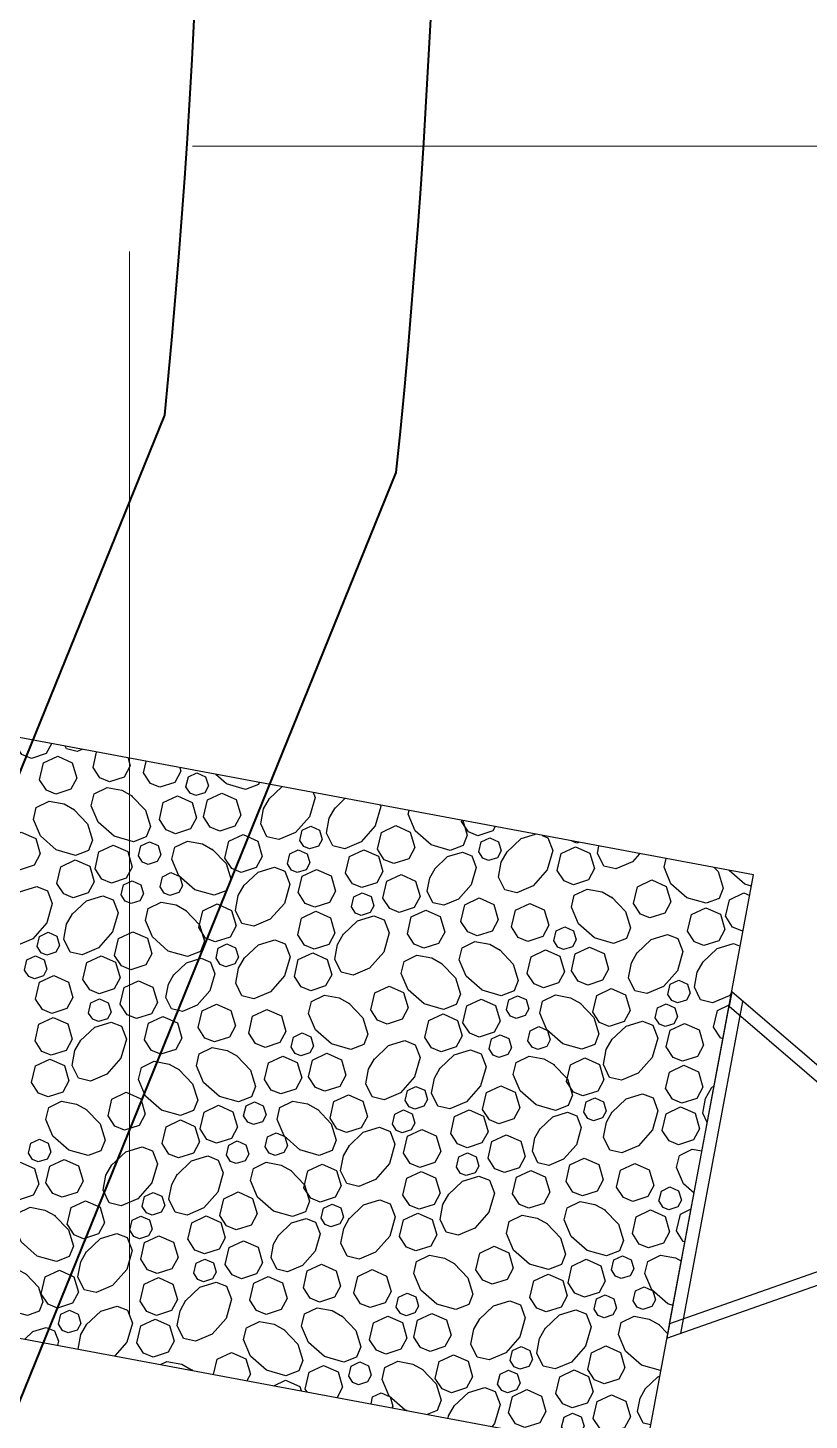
# Model space of a CAD drawing. Header units: feet. Extents: x 10084 to 13321, y 3329 to 8503.
# Drawn here: x 10571.45 to 10584.68, y 5733.15 to 5756.74 of the extents above; entities that cross this region are included whole.
import ezdxf

# ---------------------------------------------------------------- set-up
doc = ezdxf.new("R2010")
doc.units = ezdxf.units.FT
doc.header["$LTSCALE"] = 40
doc.header["$MEASUREMENT"] = 0
doc.linetypes.add('DASHED', pattern=[0.75, 0.5, -0.25])
doc.linetypes.add('HIDDEN', pattern=[0.375, 0.25, -0.125])
for name, color, linetype in [('GRID', 254, 'DASHED'), ('INLET', 4, 'Continuous'), ('Level 1', 7, 'Continuous'), ('LOT', 7, 'Continuous'), ('STORM', 2, 'Continuous')]:
    doc.layers.add(name, color=color, linetype=linetype)

msp = doc.modelspace()

# ---------------------------------------------------------------- linework, layer by layer
at = {"layer": 'GRID', "color": 252, "linetype": 'HIDDEN', "lineweight": 0, "ltscale": 1.8}
for p, q in [((10573.317, 3736.955), (10572.977, 8415.381)), ((10169.237, 5754.74), (13236.209, 5754.74))]:
    msp.add_line(p, q, dxfattribs=at)
at = {"layer": 'INLET', "color": 5}
msp.add_line((10582.508, 5734.621), (10583.561, 5740.248), dxfattribs=at)
at = {"layer": 'INLET', "color": 5, "flags": 128}
msp.add_lwpolyline([(10582.32, 5734.782), (10582.274, 5734.539), (10585.546, 5735.691), (10585.828, 5735.639), (10586.288, 5738.1), (10586.007, 5738.152), (10583.373, 5740.41), (10583.327, 5740.166), (10585.961, 5737.909), (10585.592, 5735.935), (10582.32, 5734.782), (10583.327, 5740.166)], dxfattribs=at)
at = {"layer": 'Level 1', "color": 5, "linetype": 'Continuous', "lineweight": 40}
for p, q in [((10562.738, 5722.982), (10573.768, 5750.179)), ((10566.735, 5722.194), (10577.69, 5749.208))]:
    msp.add_line(p, q, dxfattribs=at)
for radius, start, end in [(145, 354.1335, 11.8312), (141, 354.36345, 11.80885)]:
    msp.add_arc((10433.45, 5764.028), radius, start, end, dxfattribs=at)
at = {"layer": 'LOT', "color": 7}
msp.add_arc((10433.45, 5764.028), 160, 331.76343, 12.6579, dxfattribs=at)
at = {"layer": 'STORM', "color": 5, "flags": 128}
msp.add_lwpolyline([(10564.084, 5746.066), (10562.245, 5736.237), (10581.904, 5732.559), (10583.743, 5742.389)], close=True, dxfattribs=at)
for points in [[(10571.852, 5744.613), (10571.761, 5744.445), (10571.509, 5744.363), (10571.348, 5744.429), (10571.232, 5744.606)], [(10572.368, 5744.517), (10572.287, 5744.482), (10572.103, 5744.526), (10572.082, 5744.57)], [(10572.554, 5744.21), (10572.614, 5744.471)], [(10571.647, 5744.002), (10571.713, 5744.287), (10571.956, 5744.401), (10572.202, 5744.292), (10572.278, 5744.03), (10572.176, 5743.841), (10571.923, 5743.759), (10571.763, 5743.824), (10571.647, 5744.002)], [(10573.146, 5744.371), (10573.185, 5744.239), (10573.083, 5744.049), (10572.83, 5743.968), (10572.669, 5744.033), (10572.554, 5744.21)], [(10573.409, 5744.118), (10573.455, 5744.313)], [(10574.023, 5744.207), (10574.041, 5744.146), (10573.939, 5743.956), (10573.686, 5743.875), (10573.525, 5743.94), (10573.409, 5744.118)], [(10574.128, 5743.88), (10574.168, 5744.05), (10574.314, 5744.12), (10574.461, 5744.054), (10574.507, 5743.897), (10574.446, 5743.783), (10574.294, 5743.734), (10574.198, 5743.773), (10574.128, 5743.88)], [(10575.37, 5743.955), (10575.357, 5743.924), (10575.138, 5743.84), (10574.813, 5743.933), (10574.633, 5744.093)], [(10573.208, 5743.733), (10573.441, 5743.489), (10573.526, 5743.211), (10573.456, 5743.035), (10573.237, 5742.952), (10572.912, 5743.045), (10572.643, 5743.283), (10572.524, 5743.562), (10572.572, 5743.766), (10572.791, 5743.872), (10573.043, 5743.825), (10573.22, 5743.725)], [(10574.424, 5743.376), (10574.49, 5743.661), (10574.733, 5743.776), (10574.979, 5743.666), (10575.056, 5743.405), (10574.953, 5743.215), (10574.701, 5743.133), (10574.54, 5743.199), (10574.424, 5743.376)], [(10576.283, 5743.785), (10576.314, 5743.702), (10576.221, 5743.377), (10575.982, 5743.107), (10575.703, 5742.989), (10575.499, 5743.037), (10575.394, 5743.255), (10575.441, 5743.508), (10575.541, 5743.685)], [(10575.532, 5743.673), (10575.753, 5743.884)], [(10572.226, 5743.501), (10572.46, 5743.257), (10572.545, 5742.979), (10572.475, 5742.803), (10572.256, 5742.72), (10571.932, 5742.813), (10571.662, 5743.051), (10571.543, 5743.331), (10571.591, 5743.534), (10571.809, 5743.64), (10572.062, 5743.592), (10572.238, 5743.493)], [(10573.677, 5743.33), (10573.743, 5743.615), (10573.986, 5743.73), (10574.231, 5743.62), (10574.308, 5743.359), (10574.206, 5743.169), (10573.953, 5743.087), (10573.792, 5743.153), (10573.677, 5743.33)], [(10577.419, 5743.572), (10577.429, 5743.547), (10577.335, 5743.222), (10577.097, 5742.952), (10576.818, 5742.833), (10576.614, 5742.882), (10576.508, 5743.1), (10576.556, 5743.353), (10576.655, 5743.529)], [(10576.647, 5743.517), (10576.821, 5743.684)], [(10578.818, 5743.31), (10578.893, 5743.066), (10578.824, 5742.89), (10578.605, 5742.806), (10578.28, 5742.9), (10578.01, 5743.138), (10577.891, 5743.417), (10577.906, 5743.481)], [(10578.795, 5743.297), (10578.799, 5743.314)], [(10579.363, 5743.208), (10579.324, 5743.136), (10579.072, 5743.054), (10578.911, 5743.119), (10578.795, 5743.297)], [(10571.027, 5742.716), (10571.093, 5743.001), (10571.336, 5743.116), (10571.582, 5743.006), (10571.658, 5742.745), (10571.556, 5742.555), (10571.303, 5742.473), (10571.142, 5742.539), (10571.027, 5742.717)], [(10574.788, 5742.675), (10574.854, 5742.96), (10575.098, 5743.074), (10575.343, 5742.965), (10575.419, 5742.704), (10575.317, 5742.514), (10575.065, 5742.432), (10574.904, 5742.497), (10574.788, 5742.675)], [(10576.057, 5742.976), (10576.097, 5743.147), (10576.243, 5743.216), (10576.39, 5743.15), (10576.436, 5742.993), (10576.375, 5742.879), (10576.223, 5742.831), (10576.127, 5742.87), (10576.058, 5742.976)], [(10577.37, 5742.825), (10577.437, 5743.11), (10577.68, 5743.225), (10577.925, 5743.115), (10578.002, 5742.854), (10577.9, 5742.664), (10577.647, 5742.583), (10577.486, 5742.648), (10577.371, 5742.825)], [(10580.16, 5743.059), (10580.258, 5743.021), (10580.342, 5742.802), (10580.248, 5742.477), (10580.01, 5742.207), (10579.73, 5742.088), (10579.527, 5742.137), (10579.421, 5742.355), (10579.469, 5742.607), (10579.568, 5742.784)], [(10579.559, 5742.772), (10579.805, 5743.005), (10580.049, 5743.08)], [(10572.587, 5742.495), (10572.654, 5742.78), (10572.897, 5742.895), (10573.142, 5742.785), (10573.219, 5742.524), (10573.117, 5742.334), (10572.864, 5742.253), (10572.703, 5742.318), (10572.588, 5742.495)], [(10573.324, 5742.713), (10573.364, 5742.884), (10573.51, 5742.953), (10573.657, 5742.887), (10573.703, 5742.731), (10573.642, 5742.617), (10573.49, 5742.568), (10573.393, 5742.607), (10573.324, 5742.713)], [(10574.573, 5742.827), (10574.806, 5742.582), (10574.891, 5742.305), (10574.822, 5742.128), (10574.603, 5742.045), (10574.278, 5742.138), (10574.008, 5742.376), (10573.889, 5742.655), (10573.938, 5742.859), (10574.156, 5742.965), (10574.408, 5742.917), (10574.585, 5742.818)], [(10579.087, 5742.779), (10579.127, 5742.95), (10579.272, 5743.019), (10579.42, 5742.953), (10579.466, 5742.796), (10579.404, 5742.682), (10579.253, 5742.634), (10579.156, 5742.673), (10579.087, 5742.779)], [(10580.415, 5742.468), (10580.481, 5742.753), (10580.725, 5742.868), (10580.97, 5742.758), (10581.047, 5742.497), (10580.944, 5742.307), (10580.692, 5742.225), (10580.531, 5742.291), (10580.415, 5742.468)], [(10580.785, 5742.942), (10580.748, 5742.931), (10580.662, 5742.965)], [(10581.811, 5742.75), (10581.689, 5742.611), (10581.41, 5742.493), (10581.206, 5742.541), (10581.1, 5742.759), (10581.123, 5742.879)], [(10571.943, 5742.246), (10572.009, 5742.53), (10572.252, 5742.645), (10572.497, 5742.536), (10572.574, 5742.274), (10572.472, 5742.084), (10572.219, 5742.003), (10572.058, 5742.068), (10571.943, 5742.246)], [(10575.845, 5742.576), (10575.885, 5742.747), (10576.031, 5742.816), (10576.178, 5742.75), (10576.224, 5742.593), (10576.163, 5742.479), (10576.011, 5742.43), (10575.914, 5742.469), (10575.845, 5742.576)], [(10576.832, 5742.419), (10576.898, 5742.703), (10577.141, 5742.818), (10577.387, 5742.708), (10577.463, 5742.447), (10577.361, 5742.257), (10577.108, 5742.176), (10576.947, 5742.241), (10576.832, 5742.419)], [(10578.339, 5742.49), (10578.559, 5742.7), (10578.809, 5742.777), (10578.967, 5742.714), (10579.043, 5742.517), (10578.959, 5742.225), (10578.744, 5741.982), (10578.493, 5741.875), (10578.309, 5741.919), (10578.214, 5742.115), (10578.257, 5742.342), (10578.347, 5742.501)], [(10583.077, 5742.514), (10583.142, 5742.446), (10583.227, 5742.168), (10583.157, 5741.992), (10582.938, 5741.909), (10582.613, 5742.002), (10582.343, 5742.24), (10582.225, 5742.52), (10582.26, 5742.666)], [(10573.689, 5742.189), (10573.728, 5742.36), (10573.874, 5742.429), (10574.022, 5742.363), (10574.068, 5742.206), (10574.006, 5742.092), (10573.855, 5742.044), (10573.758, 5742.083), (10573.689, 5742.189)], [(10575.105, 5742.204), (10575.35, 5742.437), (10575.627, 5742.522), (10575.803, 5742.452), (10575.887, 5742.233), (10575.794, 5741.908), (10575.556, 5741.639), (10575.276, 5741.52), (10575.073, 5741.569), (10574.967, 5741.787), (10575.014, 5742.039), (10575.114, 5742.216)], [(10576.031, 5742.085), (10576.098, 5742.369), (10576.341, 5742.484), (10576.586, 5742.375), (10576.663, 5742.113), (10576.561, 5741.923), (10576.308, 5741.842), (10576.147, 5741.907), (10576.032, 5742.085)], [(10577.463, 5741.997), (10577.53, 5742.282), (10577.773, 5742.396), (10578.018, 5742.287), (10578.095, 5742.026), (10577.993, 5741.836), (10577.74, 5741.754), (10577.579, 5741.82), (10577.464, 5741.997)], [(10583.708, 5742.201), (10583.594, 5742.234), (10583.331, 5742.466)], [(10571.082, 5741.874), (10571.326, 5742.108), (10571.603, 5742.193), (10571.78, 5742.123), (10571.863, 5741.904), (10571.77, 5741.579), (10571.532, 5741.309), (10571.253, 5741.191), (10571.049, 5741.239), (10570.943, 5741.457), (10570.991, 5741.71), (10571.09, 5741.886)], [(10573.031, 5742.051), (10573.071, 5742.222), (10573.216, 5742.291), (10573.363, 5742.225), (10573.409, 5742.068), (10573.348, 5741.954), (10573.197, 5741.905), (10573.1, 5741.944), (10573.031, 5742.051)], [(10581.34, 5742.013), (10581.573, 5741.768), (10581.658, 5741.491), (10581.588, 5741.314), (10581.37, 5741.231), (10581.045, 5741.324), (10580.775, 5741.562), (10580.656, 5741.842), (10580.705, 5742.046), (10580.923, 5742.151), (10581.175, 5742.104), (10581.352, 5742.004)], [(10581.709, 5741.905), (10581.775, 5742.19), (10582.018, 5742.305), (10582.263, 5742.196), (10582.34, 5741.934), (10582.238, 5741.744), (10581.985, 5741.663), (10581.824, 5741.728), (10581.709, 5741.905)], [(10572.196, 5741.719), (10572.441, 5741.952), (10572.718, 5742.037), (10572.895, 5741.968), (10572.978, 5741.749), (10572.885, 5741.424), (10572.647, 5741.154), (10572.367, 5741.035), (10572.164, 5741.084), (10572.058, 5741.302), (10572.105, 5741.554), (10572.205, 5741.731)], [(10574.124, 5741.79), (10574.358, 5741.545), (10574.443, 5741.268), (10574.373, 5741.092), (10574.154, 5741.008), (10573.829, 5741.101), (10573.559, 5741.34), (10573.441, 5741.619), (10573.489, 5741.823), (10573.707, 5741.928), (10573.96, 5741.881), (10574.137, 5741.781)], [(10574.345, 5741.499), (10574.411, 5741.783), (10574.654, 5741.898), (10574.899, 5741.789), (10574.976, 5741.527), (10574.874, 5741.337), (10574.621, 5741.256), (10574.46, 5741.321), (10574.345, 5741.499)], [(10576.93, 5741.848), (10576.969, 5742.019), (10577.115, 5742.088), (10577.263, 5742.022), (10577.308, 5741.865), (10577.247, 5741.751), (10577.095, 5741.702), (10576.999, 5741.742), (10576.93, 5741.848)], [(10578.785, 5741.601), (10578.851, 5741.886), (10579.094, 5742.001), (10579.34, 5741.891), (10579.416, 5741.63), (10579.314, 5741.44), (10579.061, 5741.358), (10578.901, 5741.424), (10578.785, 5741.601)], [(10579.641, 5741.508), (10579.707, 5741.793), (10579.95, 5741.908), (10580.195, 5741.798), (10580.272, 5741.537), (10580.17, 5741.347), (10579.917, 5741.265), (10579.756, 5741.331), (10579.641, 5741.508)], [(10583.269, 5741.684), (10583.335, 5741.969), (10583.579, 5742.084), (10583.677, 5742.04)], [(10576.021, 5741.375), (10576.087, 5741.66), (10576.33, 5741.774), (10576.576, 5741.665), (10576.652, 5741.404), (10576.55, 5741.213), (10576.297, 5741.132), (10576.137, 5741.198), (10576.021, 5741.375)], [(10576.788, 5741.378), (10577.033, 5741.611), (10577.31, 5741.696), (10577.486, 5741.627), (10577.57, 5741.408), (10577.477, 5741.083), (10577.238, 5740.813), (10576.959, 5740.694), (10576.755, 5740.743), (10576.65, 5740.961), (10576.697, 5741.213), (10576.797, 5741.39)], [(10577.878, 5741.393), (10577.944, 5741.678), (10578.188, 5741.792), (10578.433, 5741.683), (10578.51, 5741.421), (10578.407, 5741.231), (10578.155, 5741.15), (10577.994, 5741.215), (10577.878, 5741.393)], [(10582.624, 5741.435), (10582.69, 5741.72), (10582.934, 5741.834), (10583.179, 5741.725), (10583.255, 5741.463), (10583.154, 5741.273), (10582.901, 5741.192), (10582.74, 5741.257), (10582.625, 5741.435)], [(10583.567, 5741.448), (10583.545, 5741.441), (10583.385, 5741.507), (10583.27, 5741.684)], [(10571.607, 5741.178), (10571.647, 5741.349), (10571.792, 5741.418), (10571.94, 5741.352), (10571.986, 5741.195), (10571.924, 5741.081), (10571.773, 5741.032), (10571.676, 5741.072), (10571.607, 5741.178)], [(10572.92, 5741.027), (10572.986, 5741.312), (10573.229, 5741.426), (10573.475, 5741.317), (10573.551, 5741.056), (10573.449, 5740.866), (10573.196, 5740.784), (10573.036, 5740.85), (10572.92, 5741.027)], [(10580.359, 5741.271), (10580.399, 5741.441), (10580.545, 5741.51), (10580.692, 5741.445), (10580.738, 5741.288), (10580.677, 5741.174), (10580.525, 5741.125), (10580.429, 5741.164), (10580.36, 5741.271)], [(10574.637, 5740.981), (10574.676, 5741.152), (10574.822, 5741.221), (10574.969, 5741.155), (10575.015, 5740.998), (10574.954, 5740.884), (10574.802, 5740.835), (10574.706, 5740.875), (10574.637, 5740.981)], [(10575.109, 5740.974), (10575.354, 5741.207), (10575.631, 5741.292), (10575.807, 5741.222), (10575.891, 5741.003), (10575.798, 5740.678), (10575.56, 5740.408), (10575.28, 5740.29), (10575.076, 5740.339), (10574.971, 5740.557), (10575.018, 5740.809), (10575.118, 5740.986)], [(10579.439, 5741.124), (10579.672, 5740.879), (10579.757, 5740.602), (10579.688, 5740.426), (10579.469, 5740.342), (10579.144, 5740.436), (10578.874, 5740.674), (10578.755, 5740.953), (10578.804, 5741.157), (10579.022, 5741.263), (10579.274, 5741.215), (10579.451, 5741.115)], [(10581.763, 5741.063), (10582.008, 5741.297), (10582.285, 5741.382), (10582.461, 5741.312), (10582.545, 5741.093), (10582.452, 5740.768), (10582.214, 5740.498), (10581.934, 5740.38), (10581.73, 5740.428), (10581.625, 5740.646), (10581.672, 5740.899), (10581.772, 5741.075)], [(10582.878, 5740.908), (10583.123, 5741.141), (10583.4, 5741.226), (10583.517, 5741.181)], [(10571.395, 5740.778), (10571.435, 5740.949), (10571.58, 5741.017), (10571.728, 5740.952), (10571.773, 5740.795), (10571.712, 5740.681), (10571.56, 5740.632), (10571.464, 5740.671), (10571.395, 5740.778)], [(10572.381, 5740.62), (10572.448, 5740.905), (10572.691, 5741.02), (10572.936, 5740.91), (10573.013, 5740.649), (10572.911, 5740.459), (10572.658, 5740.378), (10572.497, 5740.443), (10572.381, 5740.62)], [(10573.914, 5740.69), (10574.135, 5740.9), (10574.384, 5740.977), (10574.542, 5740.914), (10574.618, 5740.717), (10574.534, 5740.424), (10574.319, 5740.182), (10574.068, 5740.075), (10573.885, 5740.119), (10573.789, 5740.315), (10573.832, 5740.542), (10573.922, 5740.701)], [(10575.965, 5740.67), (10576.031, 5740.955), (10576.274, 5741.07), (10576.52, 5740.96), (10576.596, 5740.699), (10576.494, 5740.509), (10576.241, 5740.427), (10576.08, 5740.493), (10575.965, 5740.67)], [(10578.458, 5740.892), (10578.691, 5740.647), (10578.776, 5740.37), (10578.707, 5740.194), (10578.488, 5740.11), (10578.163, 5740.204), (10577.893, 5740.442), (10577.774, 5740.721), (10577.823, 5740.925), (10578.041, 5741.031), (10578.293, 5740.983), (10578.47, 5740.883)], [(10579.908, 5740.721), (10579.974, 5741.005), (10580.218, 5741.12), (10580.463, 5741.011), (10580.539, 5740.75), (10580.437, 5740.56), (10580.184, 5740.478), (10580.023, 5740.543), (10579.908, 5740.721)], [(10580.656, 5740.767), (10580.722, 5741.051), (10580.965, 5741.166), (10581.21, 5741.057), (10581.287, 5740.795), (10581.185, 5740.606), (10580.932, 5740.524), (10580.771, 5740.59), (10580.656, 5740.767)], [(10583.369, 5740.389), (10583.328, 5740.343), (10583.049, 5740.224), (10582.845, 5740.273), (10582.74, 5740.491), (10582.787, 5740.743), (10582.887, 5740.92)], [(10571.581, 5740.286), (10571.648, 5740.571), (10571.891, 5740.686), (10572.136, 5740.576), (10572.212, 5740.315), (10572.11, 5740.125), (10571.857, 5740.044), (10571.697, 5740.109), (10571.581, 5740.286)], [(10573.013, 5740.199), (10573.079, 5740.483), (10573.323, 5740.598), (10573.568, 5740.489), (10573.644, 5740.227), (10573.542, 5740.037), (10573.29, 5739.956), (10573.129, 5740.021), (10573.013, 5740.199)], [(10577.258, 5740.107), (10577.325, 5740.392), (10577.568, 5740.506), (10577.813, 5740.397), (10577.889, 5740.136), (10577.788, 5739.946), (10577.535, 5739.864), (10577.374, 5739.93), (10577.259, 5740.107)], [(10581.019, 5740.066), (10581.086, 5740.35), (10581.329, 5740.465), (10581.574, 5740.356), (10581.65, 5740.094), (10581.549, 5739.904), (10581.296, 5739.823), (10581.135, 5739.888), (10581.02, 5740.066)], [(10582.289, 5740.367), (10582.328, 5740.538), (10582.474, 5740.606), (10582.622, 5740.541), (10582.667, 5740.384), (10582.606, 5740.27), (10582.455, 5740.221), (10582.358, 5740.261), (10582.289, 5740.367)], [(10572.479, 5740.05), (10572.519, 5740.221), (10572.665, 5740.29), (10572.812, 5740.224), (10572.858, 5740.067), (10572.797, 5739.953), (10572.645, 5739.904), (10572.549, 5739.944), (10572.479, 5740.05)], [(10576.889, 5740.215), (10577.123, 5739.97), (10577.208, 5739.693), (10577.138, 5739.516), (10576.919, 5739.433), (10576.594, 5739.526), (10576.324, 5739.764), (10576.206, 5740.044), (10576.254, 5740.247), (10576.472, 5740.353), (10576.725, 5740.306), (10576.902, 5740.206)], [(10578.819, 5739.886), (10578.885, 5740.171), (10579.128, 5740.285), (10579.373, 5740.176), (10579.45, 5739.915), (10579.348, 5739.725), (10579.095, 5739.643), (10578.934, 5739.709), (10578.819, 5739.886)], [(10579.556, 5740.104), (10579.595, 5740.275), (10579.741, 5740.344), (10579.888, 5740.278), (10579.934, 5740.121), (10579.873, 5740.007), (10579.721, 5739.959), (10579.625, 5739.997), (10579.556, 5740.104)], [(10580.804, 5740.217), (10581.037, 5739.973), (10581.122, 5739.695), (10581.053, 5739.519), (10580.834, 5739.436), (10580.509, 5739.529), (10580.239, 5739.767), (10580.12, 5740.046), (10580.169, 5740.25), (10580.387, 5740.356), (10580.639, 5740.308), (10580.816, 5740.209)], [(10573.428, 5739.595), (10573.494, 5739.879), (10573.737, 5739.994), (10573.983, 5739.884), (10574.059, 5739.623), (10573.957, 5739.433), (10573.704, 5739.351), (10573.543, 5739.417), (10573.428, 5739.595)], [(10574.335, 5739.803), (10574.401, 5740.088), (10574.644, 5740.202), (10574.889, 5740.093), (10574.966, 5739.832), (10574.864, 5739.641), (10574.611, 5739.56), (10574.45, 5739.626), (10574.335, 5739.803)], [(10575.19, 5739.71), (10575.257, 5739.995), (10575.499, 5740.109), (10575.745, 5740), (10575.821, 5739.739), (10575.719, 5739.549), (10575.467, 5739.467), (10575.306, 5739.533), (10575.19, 5739.71)], [(10578.174, 5739.637), (10578.24, 5739.921), (10578.483, 5740.036), (10578.729, 5739.926), (10578.805, 5739.665), (10578.703, 5739.475), (10578.45, 5739.394), (10578.289, 5739.459), (10578.174, 5739.636)], [(10582.076, 5739.967), (10582.116, 5740.138), (10582.262, 5740.206), (10582.409, 5740.141), (10582.455, 5739.984), (10582.394, 5739.87), (10582.242, 5739.821), (10582.146, 5739.86), (10582.077, 5739.967)], [(10583.063, 5739.809), (10583.129, 5740.094), (10583.331, 5740.189)], [(10571.571, 5739.577), (10571.637, 5739.861), (10571.88, 5739.976), (10572.125, 5739.867), (10572.202, 5739.605), (10572.1, 5739.415), (10571.847, 5739.334), (10571.686, 5739.399), (10571.571, 5739.577)], [(10572.338, 5739.58), (10572.583, 5739.813), (10572.86, 5739.898), (10573.036, 5739.829), (10573.119, 5739.609), (10573.026, 5739.285), (10572.788, 5739.015), (10572.509, 5738.896), (10572.305, 5738.945), (10572.199, 5739.163), (10572.247, 5739.415), (10572.347, 5739.592)], [(10579.92, 5739.58), (10579.96, 5739.751), (10580.106, 5739.82), (10580.253, 5739.754), (10580.299, 5739.597), (10580.238, 5739.483), (10580.086, 5739.434), (10579.99, 5739.473), (10579.92, 5739.58)], [(10581.336, 5739.594), (10581.582, 5739.828), (10581.858, 5739.913), (10582.035, 5739.843), (10582.118, 5739.624), (10582.025, 5739.299), (10581.787, 5739.029), (10581.507, 5738.911), (10581.304, 5738.959), (10581.198, 5739.177), (10581.246, 5739.43), (10581.345, 5739.607)], [(10582.263, 5739.475), (10582.329, 5739.76), (10582.572, 5739.875), (10582.818, 5739.766), (10582.894, 5739.504), (10582.792, 5739.314), (10582.539, 5739.233), (10582.378, 5739.298), (10582.263, 5739.475)], [(10583.224, 5739.614), (10583.179, 5739.632), (10583.063, 5739.809)], [(10575.909, 5739.472), (10575.949, 5739.643), (10576.095, 5739.712), (10576.242, 5739.646), (10576.288, 5739.489), (10576.227, 5739.375), (10576.075, 5739.327), (10575.978, 5739.366), (10575.909, 5739.472)], [(10577.313, 5739.265), (10577.558, 5739.498), (10577.835, 5739.584), (10578.011, 5739.514), (10578.095, 5739.295), (10578.001, 5738.97), (10577.763, 5738.7), (10577.484, 5738.582), (10577.28, 5738.63), (10577.174, 5738.848), (10577.222, 5739.1), (10577.322, 5739.277)], [(10579.262, 5739.441), (10579.302, 5739.612), (10579.448, 5739.681), (10579.595, 5739.616), (10579.641, 5739.459), (10579.579, 5739.345), (10579.428, 5739.296), (10579.332, 5739.335), (10579.262, 5739.441)], [(10574.988, 5739.326), (10575.222, 5739.081), (10575.307, 5738.804), (10575.237, 5738.628), (10575.018, 5738.544), (10574.693, 5738.637), (10574.423, 5738.876), (10574.305, 5739.155), (10574.353, 5739.359), (10574.571, 5739.464), (10574.824, 5739.417), (10575.001, 5739.317)], [(10575.458, 5738.923), (10575.524, 5739.207), (10575.767, 5739.322), (10576.012, 5739.213), (10576.089, 5738.951), (10575.987, 5738.761), (10575.734, 5738.68), (10575.573, 5738.745), (10575.458, 5738.923)], [(10576.205, 5738.969), (10576.271, 5739.253), (10576.514, 5739.368), (10576.76, 5739.259), (10576.836, 5738.997), (10576.734, 5738.807), (10576.481, 5738.726), (10576.321, 5738.791), (10576.205, 5738.969)], [(10578.428, 5739.11), (10578.673, 5739.343), (10578.95, 5739.428), (10579.126, 5739.359), (10579.21, 5739.139), (10579.116, 5738.814), (10578.878, 5738.545), (10578.599, 5738.426), (10578.395, 5738.475), (10578.289, 5738.693), (10578.337, 5738.945), (10578.436, 5739.122)], [(10580.355, 5739.181), (10580.589, 5738.936), (10580.674, 5738.659), (10580.604, 5738.482), (10580.386, 5738.399), (10580.06, 5738.492), (10579.791, 5738.731), (10579.672, 5739.01), (10579.72, 5739.213), (10579.939, 5739.319), (10580.191, 5739.272), (10580.368, 5739.172)], [(10580.576, 5738.89), (10580.642, 5739.174), (10580.886, 5739.289), (10581.131, 5739.18), (10581.207, 5738.918), (10581.105, 5738.728), (10580.852, 5738.646), (10580.692, 5738.712), (10580.576, 5738.89)], [(10571.514, 5738.872), (10571.581, 5739.156), (10571.824, 5739.271), (10572.069, 5739.162), (10572.146, 5738.9), (10572.043, 5738.711), (10571.791, 5738.629), (10571.63, 5738.695), (10571.514, 5738.872)], [(10574.007, 5739.094), (10574.241, 5738.849), (10574.326, 5738.572), (10574.256, 5738.396), (10574.037, 5738.312), (10573.712, 5738.406), (10573.442, 5738.644), (10573.324, 5738.923), (10573.372, 5739.127), (10573.59, 5739.233), (10573.843, 5739.185), (10574.02, 5739.085)], [(10582.252, 5738.766), (10582.319, 5739.05), (10582.562, 5739.165), (10582.807, 5739.056), (10582.884, 5738.794), (10582.781, 5738.604), (10582.529, 5738.523), (10582.368, 5738.588), (10582.253, 5738.766)], [(10579.151, 5738.418), (10579.218, 5738.702), (10579.461, 5738.817), (10579.706, 5738.708), (10579.783, 5738.446), (10579.681, 5738.257), (10579.428, 5738.175), (10579.267, 5738.24), (10579.152, 5738.418)], [(10583.019, 5738.769), (10583.076, 5738.822)], [(10572.808, 5738.309), (10572.874, 5738.593), (10573.117, 5738.708), (10573.363, 5738.599), (10573.439, 5738.338), (10573.337, 5738.147), (10573.084, 5738.066), (10572.923, 5738.131), (10572.808, 5738.309)], [(10576.569, 5738.267), (10576.635, 5738.552), (10576.878, 5738.667), (10577.124, 5738.557), (10577.2, 5738.296), (10577.098, 5738.106), (10576.845, 5738.025), (10576.684, 5738.09), (10576.569, 5738.267)], [(10577.838, 5738.569), (10577.878, 5738.74), (10578.024, 5738.808), (10578.171, 5738.743), (10578.217, 5738.586), (10578.156, 5738.472), (10578.004, 5738.423), (10577.908, 5738.462), (10577.838, 5738.569)], [(10580.868, 5738.372), (10580.908, 5738.543), (10581.053, 5738.611), (10581.201, 5738.546), (10581.247, 5738.389), (10581.185, 5738.275), (10581.033, 5738.226), (10580.937, 5738.266), (10580.868, 5738.372)], [(10581.341, 5738.364), (10581.585, 5738.597), (10581.862, 5738.683), (10582.039, 5738.613), (10582.122, 5738.394), (10582.029, 5738.069), (10581.791, 5737.799), (10581.511, 5737.681), (10581.308, 5737.729), (10581.202, 5737.947), (10581.249, 5738.2), (10581.349, 5738.377)], [(10582.958, 5738.193), (10582.881, 5738.352), (10582.929, 5738.604), (10583.028, 5738.781)], [(10572.439, 5738.416), (10572.672, 5738.172), (10572.757, 5737.894), (10572.688, 5737.718), (10572.469, 5737.635), (10572.144, 5737.728), (10571.874, 5737.966), (10571.755, 5738.245), (10571.804, 5738.449), (10572.022, 5738.555), (10572.274, 5738.507), (10572.451, 5738.408)], [(10574.368, 5738.088), (10574.434, 5738.372), (10574.678, 5738.487), (10574.923, 5738.378), (10575, 5738.116), (10574.898, 5737.926), (10574.645, 5737.845), (10574.484, 5737.91), (10574.369, 5738.088)], [(10575.105, 5738.306), (10575.145, 5738.477), (10575.291, 5738.546), (10575.438, 5738.48), (10575.484, 5738.323), (10575.423, 5738.209), (10575.271, 5738.16), (10575.174, 5738.199), (10575.105, 5738.306)], [(10576.353, 5738.419), (10576.587, 5738.174), (10576.672, 5737.897), (10576.603, 5737.721), (10576.383, 5737.637), (10576.058, 5737.731), (10575.789, 5737.969), (10575.67, 5738.248), (10575.719, 5738.452), (10575.937, 5738.558), (10576.189, 5738.51), (10576.366, 5738.41)], [(10577.626, 5738.169), (10577.666, 5738.339), (10577.812, 5738.408), (10577.959, 5738.342), (10578.005, 5738.186), (10577.943, 5738.072), (10577.792, 5738.023), (10577.695, 5738.062), (10577.626, 5738.169)], [(10578.613, 5738.011), (10578.679, 5738.296), (10578.922, 5738.41), (10579.167, 5738.301), (10579.244, 5738.039), (10579.142, 5737.85), (10578.889, 5737.768), (10578.728, 5737.834), (10578.613, 5738.011)], [(10580.12, 5738.083), (10580.34, 5738.293), (10580.59, 5738.369), (10580.748, 5738.307), (10580.824, 5738.11), (10580.74, 5737.817), (10580.525, 5737.574), (10580.274, 5737.467), (10580.09, 5737.511), (10579.995, 5737.707), (10580.038, 5737.935), (10580.128, 5738.094)], [(10582.196, 5738.061), (10582.262, 5738.345), (10582.505, 5738.46), (10582.751, 5738.351), (10582.827, 5738.09), (10582.725, 5737.899), (10582.472, 5737.818), (10582.311, 5737.883), (10582.196, 5738.061)], [(10573.723, 5737.838), (10573.79, 5738.123), (10574.033, 5738.238), (10574.278, 5738.128), (10574.355, 5737.867), (10574.253, 5737.677), (10574, 5737.595), (10573.839, 5737.661), (10573.724, 5737.838)], [(10576.886, 5737.796), (10577.131, 5738.03), (10577.408, 5738.114), (10577.584, 5738.045), (10577.668, 5737.826), (10577.575, 5737.501), (10577.336, 5737.231), (10577.057, 5737.113), (10576.853, 5737.161), (10576.748, 5737.379), (10576.795, 5737.631), (10576.895, 5737.808)], [(10571.459, 5737.674), (10571.499, 5737.845), (10571.645, 5737.914), (10571.791, 5737.848), (10571.837, 5737.691), (10571.776, 5737.577), (10571.624, 5737.528), (10571.528, 5737.568), (10571.459, 5737.674)], [(10574.812, 5737.643), (10574.852, 5737.814), (10574.997, 5737.883), (10575.144, 5737.817), (10575.191, 5737.66), (10575.129, 5737.546), (10574.977, 5737.498), (10574.881, 5737.537), (10574.812, 5737.643)], [(10575.47, 5737.782), (10575.51, 5737.953), (10575.655, 5738.021), (10575.803, 5737.956), (10575.849, 5737.799), (10575.787, 5737.685), (10575.636, 5737.636), (10575.539, 5737.675), (10575.47, 5737.782)], [(10577.812, 5737.677), (10577.879, 5737.962), (10578.122, 5738.077), (10578.367, 5737.967), (10578.444, 5737.706), (10578.342, 5737.516), (10578.089, 5737.434), (10577.928, 5737.5), (10577.812, 5737.677)], [(10579.244, 5737.59), (10579.311, 5737.874), (10579.554, 5737.989), (10579.799, 5737.88), (10579.876, 5737.618), (10579.774, 5737.428), (10579.521, 5737.347), (10579.36, 5737.412), (10579.245, 5737.59)], [(10572.862, 5737.467), (10573.107, 5737.7), (10573.384, 5737.785), (10573.56, 5737.716), (10573.644, 5737.496), (10573.551, 5737.172), (10573.313, 5736.902), (10573.033, 5736.783), (10572.829, 5736.832), (10572.724, 5737.05), (10572.772, 5737.302), (10572.871, 5737.479)], [(10573.977, 5737.311), (10574.222, 5737.545), (10574.499, 5737.63), (10574.675, 5737.56), (10574.759, 5737.341), (10574.666, 5737.016), (10574.428, 5736.747), (10574.148, 5736.628), (10573.944, 5736.676), (10573.839, 5736.895), (10573.886, 5737.147), (10573.986, 5737.324)], [(10578.711, 5737.441), (10578.75, 5737.611), (10578.896, 5737.68), (10579.043, 5737.615), (10579.089, 5737.458), (10579.028, 5737.344), (10578.876, 5737.295), (10578.78, 5737.334), (10578.71, 5737.441)], [(10582.734, 5736.997), (10582.556, 5737.155), (10582.437, 5737.434), (10582.486, 5737.638), (10582.704, 5737.744), (10582.868, 5737.713)], [(10571.007, 5737.125), (10571.074, 5737.409), (10571.317, 5737.524), (10571.562, 5737.414), (10571.638, 5737.153), (10571.537, 5736.963), (10571.283, 5736.882), (10571.122, 5736.947), (10571.007, 5737.125)], [(10571.755, 5737.171), (10571.821, 5737.455), (10572.064, 5737.57), (10572.309, 5737.461), (10572.386, 5737.199), (10572.284, 5737.009), (10572.031, 5736.928), (10571.87, 5736.993), (10571.755, 5737.171)], [(10575.905, 5737.382), (10576.138, 5737.138), (10576.223, 5736.861), (10576.154, 5736.684), (10575.935, 5736.601), (10575.61, 5736.694), (10575.34, 5736.932), (10575.221, 5737.211), (10575.27, 5737.415), (10575.488, 5737.521), (10575.74, 5737.474), (10575.917, 5737.374)], [(10576.126, 5737.091), (10576.192, 5737.376), (10576.435, 5737.491), (10576.68, 5737.381), (10576.757, 5737.12), (10576.655, 5736.93), (10576.402, 5736.848), (10576.241, 5736.914), (10576.126, 5737.091)], [(10580.566, 5737.194), (10580.632, 5737.478), (10580.875, 5737.593), (10581.121, 5737.484), (10581.197, 5737.222), (10581.095, 5737.032), (10580.842, 5736.951), (10580.682, 5737.016), (10580.566, 5737.194)], [(10581.422, 5737.101), (10581.488, 5737.386), (10581.731, 5737.5), (10581.976, 5737.391), (10582.053, 5737.129), (10581.951, 5736.939), (10581.698, 5736.858), (10581.537, 5736.923), (10581.422, 5737.101)], [(10577.802, 5736.967), (10577.868, 5737.252), (10578.111, 5737.367), (10578.357, 5737.257), (10578.433, 5736.996), (10578.331, 5736.806), (10578.078, 5736.725), (10577.917, 5736.79), (10577.802, 5736.967)], [(10578.569, 5736.97), (10578.814, 5737.204), (10579.091, 5737.289), (10579.267, 5737.219), (10579.351, 5737), (10579.258, 5736.675), (10579.019, 5736.405), (10578.74, 5736.287), (10578.536, 5736.335), (10578.431, 5736.553), (10578.478, 5736.806), (10578.578, 5736.982)], [(10579.659, 5736.985), (10579.725, 5737.27), (10579.969, 5737.385), (10580.214, 5737.275), (10580.29, 5737.014), (10580.188, 5736.824), (10579.936, 5736.742), (10579.775, 5736.807), (10579.659, 5736.985)], [(10573.388, 5736.771), (10573.427, 5736.941), (10573.573, 5737.01), (10573.72, 5736.945), (10573.767, 5736.788), (10573.706, 5736.674), (10573.554, 5736.625), (10573.457, 5736.664), (10573.388, 5736.771)], [(10574.701, 5736.62), (10574.767, 5736.904), (10575.01, 5737.019), (10575.256, 5736.91), (10575.332, 5736.648), (10575.23, 5736.458), (10574.977, 5736.377), (10574.816, 5736.442), (10574.701, 5736.62)], [(10582.14, 5736.863), (10582.18, 5737.034), (10582.326, 5737.103), (10582.473, 5737.037), (10582.519, 5736.88), (10582.458, 5736.766), (10582.306, 5736.717), (10582.21, 5736.757), (10582.141, 5736.863)], [(10571.903, 5736.621), (10572.137, 5736.376), (10572.222, 5736.099), (10572.152, 5735.923), (10571.933, 5735.839), (10571.608, 5735.932), (10571.338, 5736.171), (10571.22, 5736.45), (10571.268, 5736.654), (10571.486, 5736.759), (10571.738, 5736.712), (10571.916, 5736.612)], [(10572.118, 5736.469), (10572.185, 5736.754), (10572.428, 5736.868), (10572.673, 5736.759), (10572.75, 5736.498), (10572.648, 5736.308), (10572.395, 5736.226), (10572.234, 5736.292), (10572.119, 5736.469)], [(10576.417, 5736.574), (10576.457, 5736.744), (10576.603, 5736.813), (10576.75, 5736.747), (10576.796, 5736.591), (10576.735, 5736.477), (10576.583, 5736.428), (10576.487, 5736.467), (10576.417, 5736.574)], [(10576.89, 5736.566), (10577.135, 5736.799), (10577.412, 5736.885), (10577.588, 5736.815), (10577.672, 5736.596), (10577.579, 5736.271), (10577.34, 5736.001), (10577.061, 5735.882), (10576.857, 5735.931), (10576.752, 5736.149), (10576.799, 5736.401), (10576.899, 5736.578)], [(10581.219, 5736.717), (10581.453, 5736.472), (10581.538, 5736.195), (10581.469, 5736.019), (10581.25, 5735.935), (10580.925, 5736.028), (10580.655, 5736.266), (10580.536, 5736.546), (10580.585, 5736.749), (10580.803, 5736.855), (10581.055, 5736.808), (10581.232, 5736.708)], [(10581.689, 5736.314), (10581.755, 5736.598), (10581.998, 5736.713), (10582.244, 5736.604), (10582.32, 5736.342), (10582.218, 5736.152), (10581.965, 5736.071), (10581.804, 5736.136), (10581.689, 5736.313)], [(10582.436, 5736.359), (10582.503, 5736.644), (10582.684, 5736.73)], [(10573.175, 5736.37), (10573.215, 5736.541), (10573.361, 5736.61), (10573.508, 5736.544), (10573.554, 5736.388), (10573.493, 5736.274), (10573.341, 5736.224), (10573.245, 5736.264), (10573.176, 5736.37)], [(10574.162, 5736.213), (10574.229, 5736.498), (10574.472, 5736.612), (10574.717, 5736.503), (10574.794, 5736.241), (10574.692, 5736.051), (10574.439, 5735.97), (10574.278, 5736.035), (10574.163, 5736.213)], [(10575.695, 5736.282), (10575.915, 5736.493), (10576.165, 5736.569), (10576.323, 5736.506), (10576.399, 5736.31), (10576.315, 5736.017), (10576.1, 5735.774), (10575.849, 5735.667), (10575.665, 5735.711), (10575.57, 5735.907), (10575.613, 5736.134), (10575.703, 5736.294)], [(10577.746, 5736.263), (10577.812, 5736.547), (10578.055, 5736.662), (10578.3, 5736.553), (10578.377, 5736.291), (10578.275, 5736.101), (10578.022, 5736.02), (10577.861, 5736.085), (10577.746, 5736.263)], [(10580.239, 5736.485), (10580.472, 5736.24), (10580.557, 5735.963), (10580.487, 5735.787), (10580.269, 5735.703), (10579.944, 5735.796), (10579.674, 5736.035), (10579.555, 5736.314), (10579.604, 5736.518), (10579.822, 5736.623), (10580.074, 5736.576), (10580.251, 5736.476)], [(10572.436, 5735.998), (10572.681, 5736.231), (10572.958, 5736.316), (10573.134, 5736.247), (10573.218, 5736.028), (10573.124, 5735.703), (10572.886, 5735.433), (10572.607, 5735.314), (10572.403, 5735.363), (10572.297, 5735.581), (10572.345, 5735.833), (10572.445, 5736.01)], [(10573.362, 5735.879), (10573.428, 5736.164), (10573.671, 5736.278), (10573.917, 5736.169), (10573.993, 5735.907), (10573.891, 5735.718), (10573.638, 5735.636), (10573.478, 5735.701), (10573.362, 5735.879)], [(10582.579, 5736.171), (10582.552, 5736.182), (10582.436, 5736.359)], [(10574.794, 5735.791), (10574.86, 5736.076), (10575.103, 5736.191), (10575.349, 5736.081), (10575.425, 5735.82), (10575.323, 5735.63), (10575.07, 5735.548), (10574.91, 5735.614), (10574.794, 5735.791)], [(10579.039, 5735.7), (10579.105, 5735.984), (10579.349, 5736.099), (10579.594, 5735.99), (10579.671, 5735.728), (10579.568, 5735.538), (10579.316, 5735.457), (10579.155, 5735.522), (10579.039, 5735.7)], [(10571.419, 5735.626), (10571.629, 5735.406), (10571.706, 5735.157), (10571.644, 5734.998), (10571.446, 5734.923), (10571.154, 5735.007), (10570.911, 5735.221), (10570.804, 5735.473), (10570.848, 5735.656), (10571.044, 5735.751), (10571.271, 5735.708), (10571.431, 5735.618)], [(10574.26, 5735.643), (10574.3, 5735.813), (10574.446, 5735.882), (10574.593, 5735.816), (10574.639, 5735.66), (10574.578, 5735.546), (10574.426, 5735.497), (10574.33, 5735.536), (10574.26, 5735.642)], [(10576.116, 5735.396), (10576.182, 5735.68), (10576.425, 5735.795), (10576.67, 5735.685), (10576.747, 5735.424), (10576.645, 5735.234), (10576.392, 5735.153), (10576.231, 5735.218), (10576.116, 5735.395)], [(10578.67, 5735.807), (10578.903, 5735.562), (10578.988, 5735.285), (10578.919, 5735.109), (10578.7, 5735.025), (10578.375, 5735.118), (10578.105, 5735.357), (10577.986, 5735.636), (10578.035, 5735.84), (10578.253, 5735.945), (10578.506, 5735.898), (10578.682, 5735.798)], [(10580.6, 5735.478), (10580.666, 5735.763), (10580.909, 5735.878), (10581.154, 5735.768), (10581.231, 5735.507), (10581.129, 5735.317), (10580.876, 5735.236), (10580.715, 5735.301), (10580.6, 5735.479)], [(10581.336, 5735.697), (10581.376, 5735.867), (10581.522, 5735.936), (10581.669, 5735.871), (10581.715, 5735.714), (10581.654, 5735.6), (10581.502, 5735.551), (10581.406, 5735.59), (10581.336, 5735.697)], [(10582.379, 5735.096), (10582.29, 5735.121), (10582.02, 5735.36), (10581.901, 5735.639), (10581.95, 5735.843), (10582.168, 5735.948), (10582.42, 5735.901), (10582.519, 5735.845)], [(10571.675, 5735.293), (10571.741, 5735.578), (10571.985, 5735.692), (10572.23, 5735.583), (10572.307, 5735.322), (10572.204, 5735.132), (10571.952, 5735.05), (10571.791, 5735.115), (10571.675, 5735.293)], [(10573.351, 5735.169), (10573.418, 5735.454), (10573.661, 5735.569), (10573.906, 5735.459), (10573.983, 5735.198), (10573.881, 5735.008), (10573.628, 5734.926), (10573.467, 5734.992), (10573.352, 5735.169)], [(10575.209, 5735.187), (10575.275, 5735.472), (10575.518, 5735.586), (10575.763, 5735.477), (10575.84, 5735.215), (10575.738, 5735.026), (10575.485, 5734.944), (10575.324, 5735.009), (10575.209, 5735.187)], [(10576.971, 5735.303), (10577.038, 5735.587), (10577.281, 5735.702), (10577.526, 5735.592), (10577.602, 5735.331), (10577.5, 5735.141), (10577.247, 5735.06), (10577.086, 5735.125), (10576.971, 5735.303)], [(10579.955, 5735.229), (10580.021, 5735.514), (10580.264, 5735.628), (10580.509, 5735.519), (10580.586, 5735.258), (10580.484, 5735.068), (10580.231, 5734.986), (10580.07, 5735.052), (10579.955, 5735.229)], [(10574.119, 5735.172), (10574.363, 5735.405), (10574.641, 5735.491), (10574.817, 5735.421), (10574.901, 5735.202), (10574.807, 5734.877), (10574.569, 5734.607), (10574.29, 5734.489), (10574.085, 5734.537), (10573.98, 5734.755), (10574.028, 5735.007), (10574.128, 5735.184)], [(10577.69, 5735.065), (10577.73, 5735.236), (10577.876, 5735.305), (10578.023, 5735.239), (10578.069, 5735.082), (10578.007, 5734.968), (10577.856, 5734.919), (10577.759, 5734.958), (10577.69, 5735.065)], [(10581.043, 5735.034), (10581.083, 5735.205), (10581.229, 5735.274), (10581.376, 5735.208), (10581.422, 5735.051), (10581.36, 5734.937), (10581.209, 5734.888), (10581.112, 5734.928), (10581.043, 5735.034)], [(10581.701, 5735.172), (10581.741, 5735.343), (10581.887, 5735.412), (10582.034, 5735.346), (10582.08, 5735.19), (10582.019, 5735.076), (10581.867, 5735.027), (10581.771, 5735.066), (10581.701, 5735.172)], [(10572.44, 5734.768), (10572.684, 5735.001), (10572.962, 5735.086), (10573.138, 5735.017), (10573.222, 5734.798), (10573.128, 5734.473), (10572.922, 5734.24)], [(10576.769, 5734.918), (10577.003, 5734.673), (10577.088, 5734.396), (10577.018, 5734.22), (10576.799, 5734.137), (10576.474, 5734.23), (10576.204, 5734.468), (10576.086, 5734.747), (10576.134, 5734.951), (10576.352, 5735.057), (10576.604, 5735.01), (10576.781, 5734.91)], [(10579.094, 5734.858), (10579.339, 5735.091), (10579.616, 5735.176), (10579.792, 5735.106), (10579.876, 5734.887), (10579.782, 5734.562), (10579.544, 5734.292), (10579.265, 5734.174), (10579.061, 5734.222), (10578.955, 5734.44), (10579.003, 5734.693), (10579.103, 5734.87)], [(10571.967, 5734.776), (10572.007, 5734.946), (10572.153, 5735.015), (10572.3, 5734.949), (10572.346, 5734.792), (10572.284, 5734.678), (10572.133, 5734.629), (10572.036, 5734.669), (10571.967, 5734.776)], [(10573.295, 5734.464), (10573.362, 5734.749), (10573.605, 5734.864), (10573.85, 5734.754), (10573.926, 5734.493), (10573.825, 5734.303), (10573.572, 5734.222), (10573.411, 5734.287), (10573.295, 5734.464)], [(10575.788, 5734.686), (10576.022, 5734.442), (10576.107, 5734.164), (10576.037, 5733.988), (10575.818, 5733.905), (10575.493, 5733.998), (10575.223, 5734.236), (10575.104, 5734.516), (10575.153, 5734.719), (10575.371, 5734.825), (10575.624, 5734.777), (10575.8, 5734.678)], [(10577.239, 5734.515), (10577.305, 5734.8), (10577.548, 5734.915), (10577.793, 5734.805), (10577.87, 5734.544), (10577.768, 5734.354), (10577.515, 5734.272), (10577.354, 5734.338), (10577.239, 5734.515)], [(10577.986, 5734.561), (10578.052, 5734.846), (10578.295, 5734.961), (10578.541, 5734.851), (10578.617, 5734.59), (10578.515, 5734.4), (10578.262, 5734.318), (10578.102, 5734.384), (10577.986, 5734.561)], [(10580.209, 5734.702), (10580.453, 5734.936), (10580.73, 5735.021), (10580.907, 5734.951), (10580.99, 5734.732), (10580.897, 5734.407), (10580.659, 5734.137), (10580.379, 5734.019), (10580.176, 5734.067), (10580.07, 5734.285), (10580.118, 5734.538), (10580.217, 5734.714)], [(10582.173, 5733.994), (10582.166, 5733.991), (10581.841, 5734.085), (10581.572, 5734.323), (10581.453, 5734.602), (10581.501, 5734.806), (10581.72, 5734.912), (10581.972, 5734.864), (10582.149, 5734.765)], [(10571.399, 5734.524), (10571.534, 5734.653), (10571.758, 5734.722), (10571.901, 5734.665), (10571.969, 5734.488), (10571.95, 5734.421)], [(10572.302, 5734.356), (10572.349, 5734.603), (10572.448, 5734.78)], [(10582.137, 5734.773), (10582.288, 5734.614)], [(10579.619, 5734.161), (10579.659, 5734.332), (10579.805, 5734.401), (10579.952, 5734.335), (10579.998, 5734.178), (10579.937, 5734.064), (10579.785, 5734.016), (10579.689, 5734.055), (10579.619, 5734.161)], [(10580.932, 5734.01), (10580.998, 5734.295), (10581.242, 5734.41), (10581.487, 5734.3), (10581.564, 5734.039), (10581.462, 5733.849), (10581.209, 5733.767), (10581.048, 5733.833), (10580.932, 5734.011)], [(10573.695, 5734.095), (10573.803, 5734.147), (10574.055, 5734.1), (10574.232, 5734)], [(10574.595, 5733.927), (10574.655, 5734.186), (10574.898, 5734.301), (10575.144, 5734.191), (10575.22, 5733.93), (10575.161, 5733.821)], [(10576.886, 5733.898), (10576.926, 5734.069), (10577.072, 5734.138), (10577.219, 5734.072), (10577.264, 5733.915), (10577.203, 5733.802), (10577.052, 5733.753), (10576.955, 5733.792), (10576.886, 5733.898)], [(10577.873, 5733.313), (10577.839, 5733.323), (10577.57, 5733.561), (10577.451, 5733.841), (10577.499, 5734.045), (10577.718, 5734.15), (10577.97, 5734.102), (10578.147, 5734.003)], [(10578.35, 5733.86), (10578.416, 5734.145), (10578.659, 5734.259), (10578.905, 5734.15), (10578.981, 5733.889), (10578.879, 5733.699), (10578.626, 5733.617), (10578.465, 5733.682), (10578.35, 5733.86)], [(10574.219, 5734.009), (10574.233, 5733.994)], [(10576.149, 5733.68), (10576.215, 5733.965), (10576.459, 5734.08), (10576.704, 5733.97), (10576.781, 5733.709), (10576.687, 5733.535)], [(10578.135, 5734.012), (10578.368, 5733.767), (10578.453, 5733.49), (10578.383, 5733.313), (10578.216, 5733.249)], [(10579.407, 5733.761), (10579.447, 5733.932), (10579.593, 5734.001), (10579.74, 5733.935), (10579.786, 5733.778), (10579.725, 5733.664), (10579.573, 5733.615), (10579.476, 5733.654), (10579.407, 5733.761)], [(10580.394, 5733.604), (10580.46, 5733.888), (10580.703, 5734.003), (10580.948, 5733.893), (10581.025, 5733.632), (10580.923, 5733.442), (10580.67, 5733.361), (10580.509, 5733.426), (10580.394, 5733.604)], [(10581.901, 5733.675), (10582.121, 5733.885), (10582.154, 5733.895)], [(10575.614, 5733.736), (10575.814, 5733.83), (10576.059, 5733.721), (10576.08, 5733.649)], [(10576.182, 5733.63), (10576.149, 5733.68)], [(10578.667, 5733.388), (10578.912, 5733.622), (10579.189, 5733.707), (10579.365, 5733.637), (10579.449, 5733.418), (10579.355, 5733.093), (10579.312, 5733.044)], [(10579.593, 5733.269), (10579.66, 5733.554), (10579.903, 5733.669), (10580.148, 5733.56), (10580.225, 5733.298), (10580.122, 5733.108), (10579.87, 5733.027), (10579.709, 5733.092), (10579.594, 5733.27)], [(10582, 5733.073), (10581.871, 5733.104), (10581.776, 5733.3), (10581.819, 5733.527), (10581.909, 5733.686)], [(10577.263, 5733.428), (10577.29, 5733.545), (10577.436, 5733.614), (10577.584, 5733.548), (10577.629, 5733.392), (10577.614, 5733.362)], [(10578.568, 5733.183), (10578.576, 5733.224), (10578.676, 5733.401)], [(10581.025, 5733.182), (10581.092, 5733.467), (10581.335, 5733.582), (10581.58, 5733.472), (10581.656, 5733.211), (10581.555, 5733.021), (10581.302, 5732.939), (10581.141, 5733.004), (10581.025, 5733.182)], [(10580.491, 5733.033), (10580.531, 5733.204), (10580.677, 5733.273), (10580.824, 5733.207), (10580.87, 5733.05), (10580.809, 5732.936), (10580.657, 5732.887), (10580.561, 5732.927), (10580.492, 5733.033)]]:
    msp.add_lwpolyline(points, dxfattribs=at)

doc.saveas('drawing.dxf')
